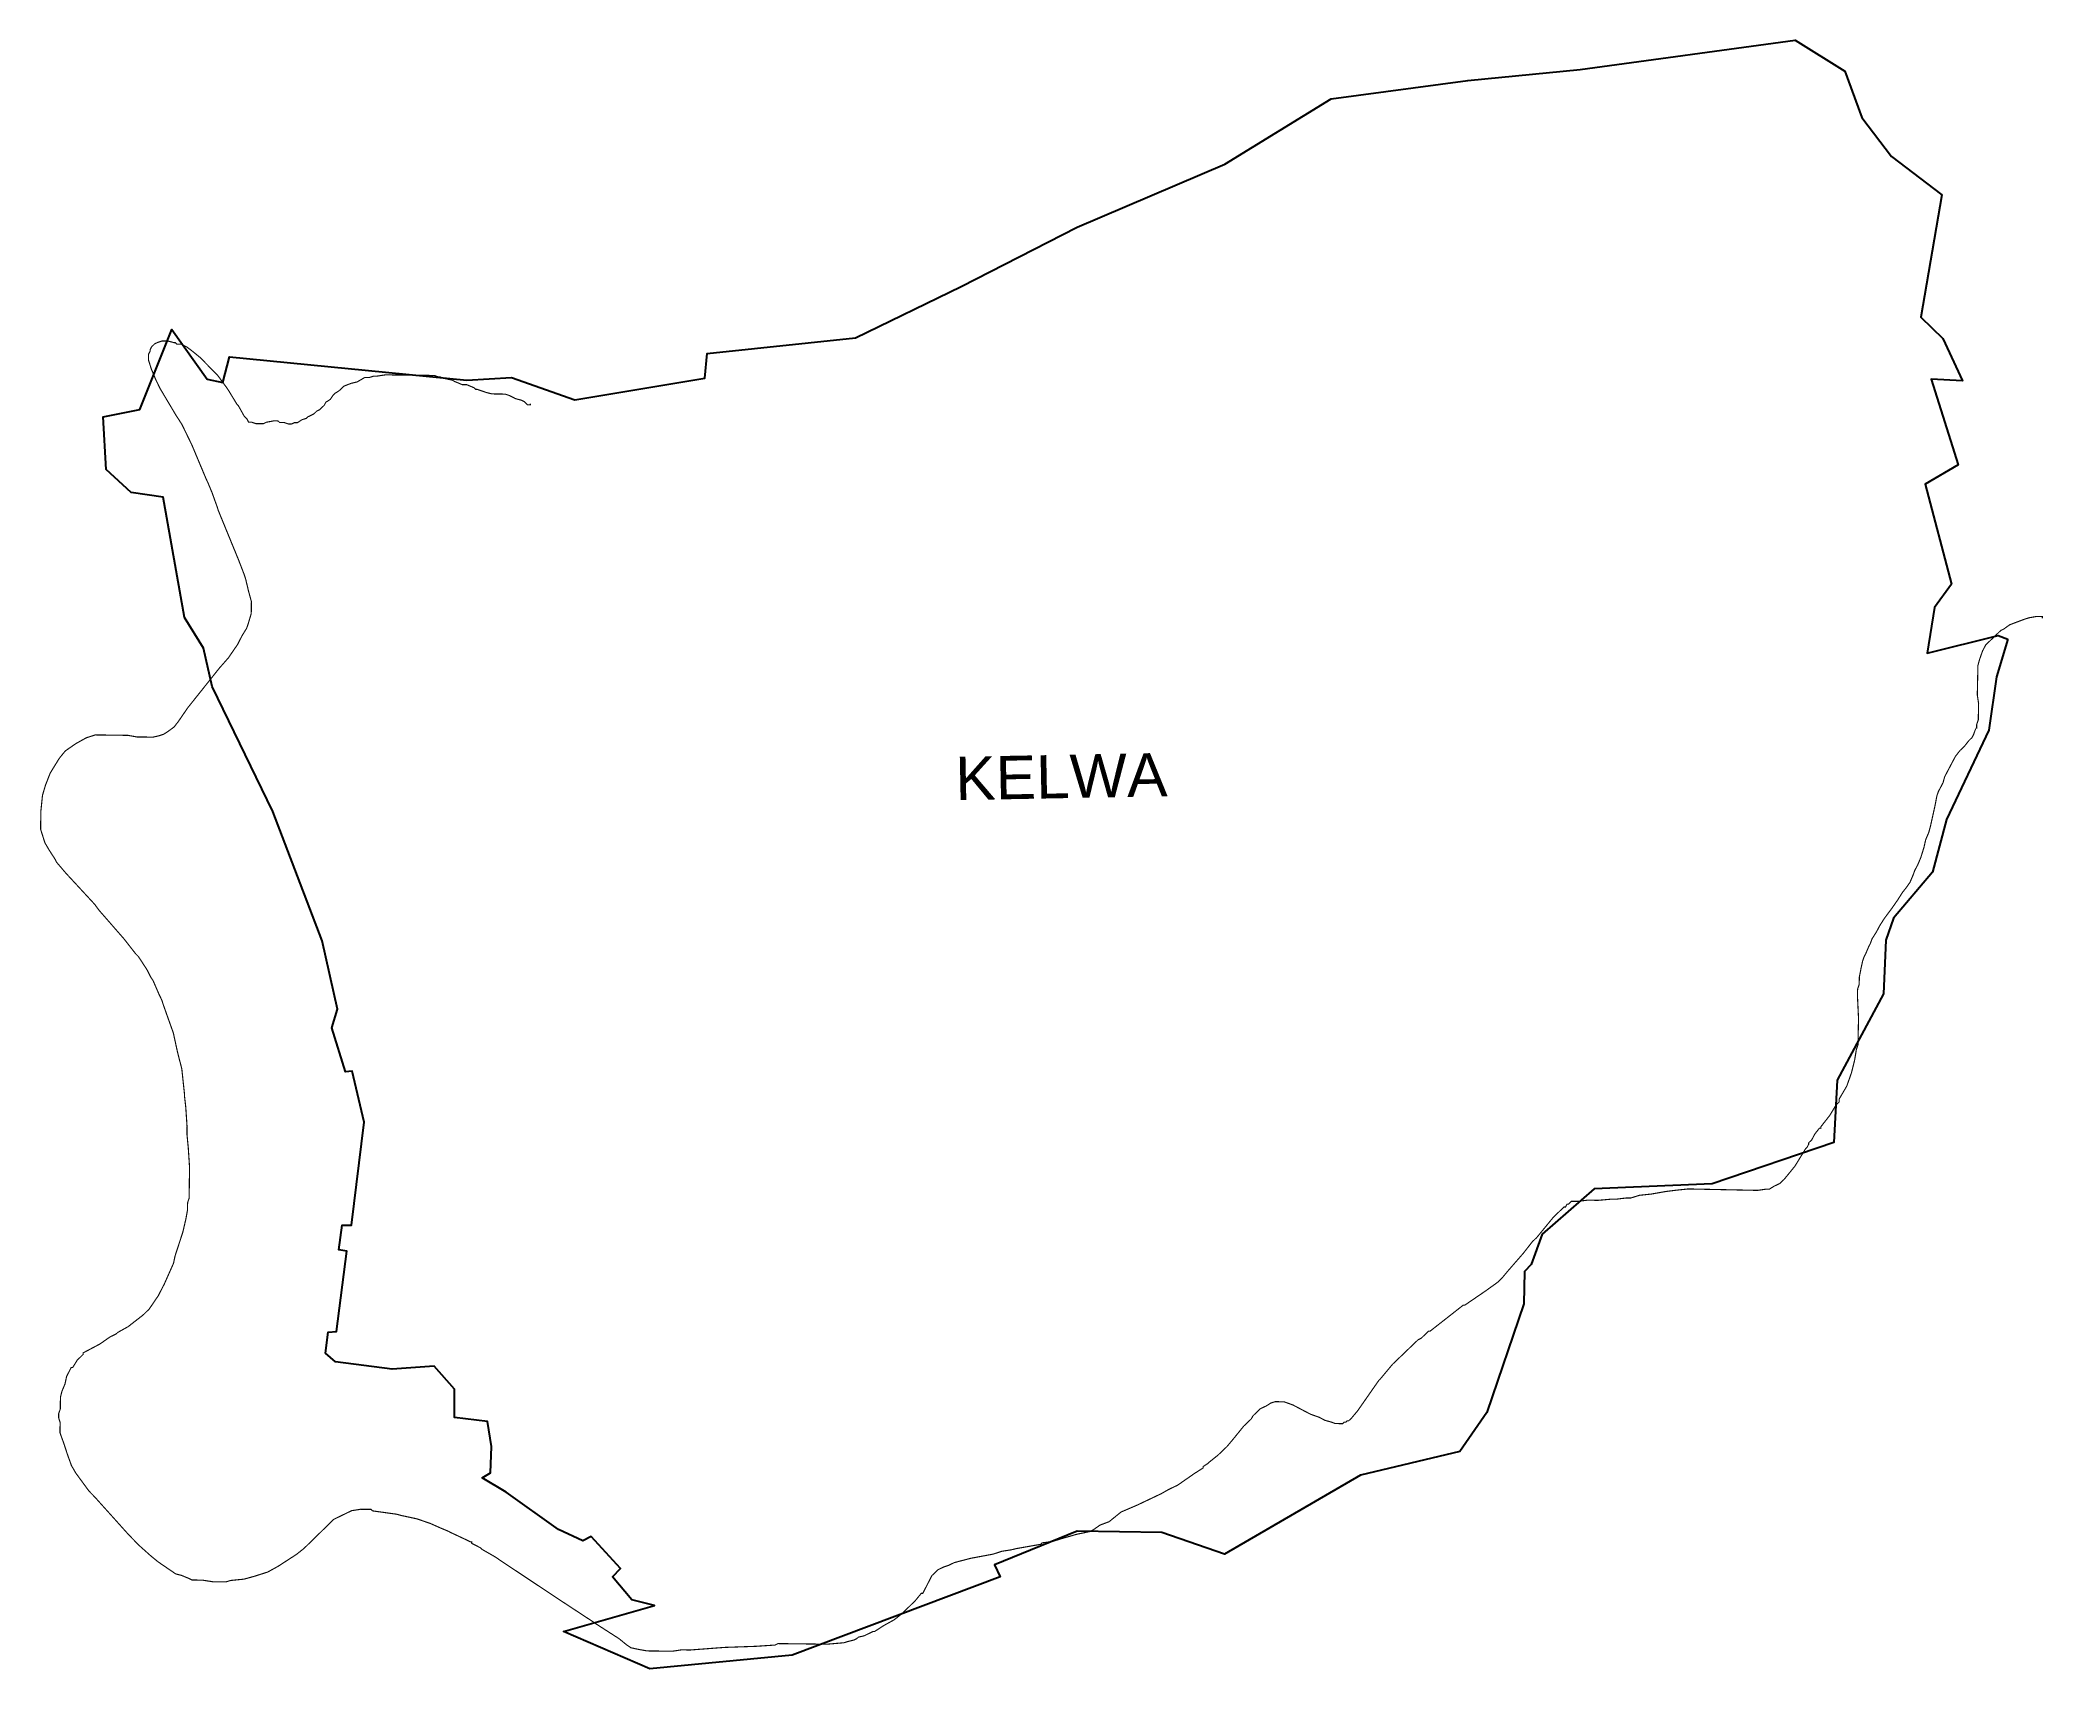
# Model space of a CAD drawing. Header units: metres. Extents: x 261185 to 266546, y 2168453 to 2172813.
import ezdxf

# ---------------------------------------------------------------- set-up
doc = ezdxf.new("R2010")
doc.units = ezdxf.units.M
for name, color, linetype in [('LOW TIDE LINE', 5, 'Continuous'), ('village', 3, 'Continuous'), ('VILLAGE NAME', 250, 'Continuous')]:
    doc.layers.add(name, color=color, linetype=linetype)
doc.styles.get("Standard").update_dxf_attribs({"font": 'simplex.shx'})

msp = doc.modelspace()

# ---------------------------------------------------------------- linework, layer by layer
at = {"layer": 'LOW TIDE LINE', "lineweight": 18, "const_width": 3}
msp.add_lwpolyline([(266544.1, 2171265.2), (266544.2, 2171270), (266528.4, 2171270.3), (266508.6, 2171266.8), (266496.6, 2171263.1), (266456.8, 2171248.1), (266440.8, 2171236.6), (266432.8, 2171232.8), (266416.7, 2171217.3), (266392.6, 2171194.2), (266384.3, 2171178.5), (266380.1, 2171166.8), (266376, 2171155), (266371.7, 2171139.3), (266370, 2171060.4), (266373.5, 2171036.6), (266372.6, 2170993.2), (266368.4, 2170981.4), (266368.2, 2170969.6), (266368.2, 2170973.5), (266364.1, 2170965.7), (266359.9, 2170954), (266355.8, 2170946.1), (266347.8, 2170938.4), (266335.6, 2170922.9), (266323.5, 2170911.3), (266311.4, 2170895.7), (266299, 2170872.3), (266290.8, 2170856.7), (266282.6, 2170841.1), (266278.3, 2170825.3), (266270.1, 2170809.7), (266266, 2170801.9), (266261.8, 2170790.1), (266257.4, 2170766.5), (266244.3, 2170707.6), (266240, 2170691.9), (266231.7, 2170672.3), (266227.4, 2170652.7), (266218.9, 2170625.2), (266210.6, 2170605.6), (266202.4, 2170590), (266198.2, 2170578.2), (266189.9, 2170558.7), (266181.8, 2170547), (266169.6, 2170531.4), (266157.3, 2170512), (266141.1, 2170488.6), (266120.8, 2170461.4), (266108.5, 2170441.9), (266100.3, 2170426.3), (266088, 2170406.8), (266083.9, 2170395), (266079.7, 2170387.2), (266071.4, 2170367.6), (266067.3, 2170359.8), (266063.1, 2170348.1), (266058.8, 2170328.4), (266054.3, 2170304.8), (266053.9, 2170285.1), (266049.7, 2170273.3), (266049.3, 2170253.6), (266052.1, 2170194.3), (266050.6, 2170123.3), (266046.4, 2170111.5), (266041.9, 2170083.9), (266033.2, 2170048.6), (266020.7, 2170013.3), (266000.2, 2169978.2), (266000, 2169970.3), (265992, 2169962.6), (265975.6, 2169935.3), (265951.3, 2169904.2), (265951.2, 2169900.2), (265947.3, 2169900.3), (265935.1, 2169884.8), (265926.9, 2169869.2), (265918.8, 2169861.4), (265918.7, 2169857.5), (265914.6, 2169849.7), (265910.6, 2169845.8), (265882, 2169799), (265853.6, 2169764.1), (265841.6, 2169752.5), (265825.6, 2169744.9), (265813.6, 2169737.2), (265805.7, 2169737.4), (265782, 2169734), (265596.5, 2169737.8), (265564.8, 2169734.5), (265537.1, 2169731.1), (265497.5, 2169724.1), (265465.8, 2169720.8), (265442, 2169713.4), (265430.2, 2169713.6), (265402.5, 2169710.2), (265390.6, 2169710.5), (265355, 2169707.3), (265327.4, 2169707.8), (265299.7, 2169704.5), (265283.9, 2169704.8), (265275.8, 2169697.1), (265271.9, 2169697.1), (265267.8, 2169689.3), (265263.8, 2169689.4), (265255.8, 2169681.7), (265235.6, 2169662.3), (265191.1, 2169608), (265179, 2169596.4), (265154.7, 2169565.3), (265114.2, 2169518.8), (265098, 2169499.4), (265086, 2169487.8), (265053.9, 2169464.7), (264997.8, 2169426.4), (264993.9, 2169426.5), (264905.6, 2169357.2), (264901.6, 2169357.3), (264881.5, 2169338), (264873.5, 2169334.2), (264857.4, 2169318.8), (264837.3, 2169299.4), (264813.1, 2169276.2), (264805, 2169268.5), (264772.7, 2169229.7), (264768.6, 2169225.8), (264744.2, 2169190.8), (264711.7, 2169144.1), (264695.5, 2169124.7), (264687.4, 2169116.9), (264683.5, 2169117), (264679.4, 2169113.2), (264675.5, 2169113.2), (264671.5, 2169109.4), (264651.7, 2169109.8), (264640, 2169114), (264624.3, 2169118.3), (264608.7, 2169126.5), (264585.1, 2169134.9), (264561.7, 2169147.2), (264553.9, 2169151.3), (264538.3, 2169159.5), (264526.5, 2169163.7), (264514.8, 2169167.9), (264491.1, 2169168.4), (264479.2, 2169164.7), (264467.2, 2169157), (264451.2, 2169149.5), (264431.1, 2169130.1), (264427, 2169122.3), (264410.8, 2169106.9), (264406.8, 2169103), (264378.5, 2169068.1), (264362.3, 2169048.7), (264354.2, 2169040.9), (264338.1, 2169025.5), (264314, 2169006.2), (264310, 2169002.4), (264298, 2168994.7), (264297.9, 2168990.8), (264273.9, 2168975.5), (264229.8, 2168944.8), (264205.9, 2168933.4), (264185.9, 2168922), (264122.1, 2168891.7), (264078.3, 2168872.9), (264046.4, 2168847.1), (264022, 2168837.9), (264003, 2168824.6), (263995, 2168820.7), (263959.1, 2168813.2), (263919.2, 2168801.7), (263895.2, 2168794.1), (263867.4, 2168790.4), (263867.4, 2168790.4), (263863.3, 2168786.5), (263799.6, 2168775.3), (263783.6, 2168771.6), (263759.7, 2168767.9), (263735.8, 2168760.2), (263676, 2168749), (263632.1, 2168737.6), (263624.1, 2168733.7), (263616.1, 2168729.9), (263604.1, 2168726), (263588.1, 2168718.3), (263572, 2168702.6), (263563.9, 2168686.7), (263547.6, 2168655.1), (263543.6, 2168655.2), (263527.5, 2168635.5), (263499.3, 2168608), (263491.2, 2168600.1), (263471.2, 2168584.5), (263443.1, 2168568.9), (263431.1, 2168561.1), (263419.1, 2168553.3), (263415.1, 2168553.3), (263391.1, 2168541.7), (263375.2, 2168537.9), (263371.1, 2168534), (263363.1, 2168530.1), (263347.2, 2168526.3), (263335.2, 2168522.5), (263331.2, 2168522.5), (263291.4, 2168519.1), (263160.2, 2168520.7), (263152.2, 2168516.8), (263100.5, 2168513.4), (263016.9, 2168510.5), (262925.4, 2168503.6), (262901.5, 2168503.9), (262877.6, 2168500.3), (262810, 2168501.1), (262786.2, 2168505.3), (262766.4, 2168509.6), (262754.6, 2168517.7), (262734.9, 2168533.8), (262671.8, 2168574.4), (262659.9, 2168582.5), (262561.3, 2168647.3), (262415.4, 2168744.5), (262403.5, 2168752.6), (262368, 2168773), (262364.1, 2168777), (262340.4, 2168789.2), (262340.4, 2168793.2), (262336.4, 2168793.2), (262328.5, 2168797.3), (262285, 2168817.7), (262277.1, 2168821.8), (262257.3, 2168830), (262229.7, 2168842.3), (262194, 2168854.6), (262154.4, 2168863.1), (262138.5, 2168867.2), (262106.7, 2168871.6), (262075, 2168876), (262071.1, 2168880), (262043.2, 2168880.3), (262019.3, 2168876.6), (261995.3, 2168865), (261971.3, 2168853.4), (261935.1, 2168818), (261911, 2168794.4), (261890.8, 2168774.8), (261870.8, 2168759.1), (261846.7, 2168743.5), (261822.7, 2168727.9), (261794.6, 2168712.3), (261758.7, 2168700.9), (261730.8, 2168693.2), (261694.9, 2168689.7), (261683, 2168685.9), (261647.2, 2168686.3), (261619.4, 2168690.6), (261591.6, 2168691), (261583.7, 2168695), (261563.9, 2168703.2), (261548, 2168707.4), (261500.7, 2168739.8), (261481, 2168756), (261449.5, 2168784.2), (261422.1, 2168812.4), (261331.8, 2168912.9), (261316.1, 2168929), (261280.9, 2168977.1), (261269.2, 2168997.2), (261257.7, 2169029.1), (261250, 2169053.1), (261238.5, 2169085), (261238.8, 2169112.9), (261235, 2169124.9), (261235.1, 2169136.8), (261239.3, 2169148.7), (261239.7, 2169180.5), (261243.8, 2169196.3), (261252, 2169216.1), (261256.2, 2169236), (261264.4, 2169251.8), (261268.5, 2169259.7), (261272.4, 2169259.6), (261284.6, 2169279.4), (261300.7, 2169295.1), (261300.8, 2169299.1), (261344.8, 2169322.4), (261372.9, 2169341.9), (261388.9, 2169349.7), (261392.9, 2169353.6), (261420.9, 2169369.2), (261461.1, 2169400.5), (261465.1, 2169404.4), (261477.2, 2169416.2), (261493.3, 2169439.9), (261501.4, 2169451.7), (261517.7, 2169483.3), (261542.3, 2169538.7), (261546.5, 2169558.5), (261567.2, 2169621.9), (261575.5, 2169657.6), (261579.8, 2169681.4), (261580.1, 2169701.3), (261584.2, 2169713.2), (261585.2, 2169796.7), (261581.8, 2169848.4), (261578.3, 2169884.3), (261578.6, 2169904.2), (261575.2, 2169955.9), (261571.6, 2169987.8), (261571.7, 2169991.7), (261564.5, 2170059.4), (261553.2, 2170103.3), (261541.9, 2170155.2), (261514.9, 2170231.1), (261511.1, 2170243.1), (261503.4, 2170259.1), (261487.9, 2170295), (261480.1, 2170307.1), (261472.3, 2170323.1), (261448.9, 2170359.2), (261441.1, 2170367.2), (261409.7, 2170407.4), (261343.1, 2170483.7), (261331.3, 2170499.8), (261260.7, 2170576.2), (261256.8, 2170580.2), (261229.3, 2170612.4), (261225.4, 2170620.4), (261209.8, 2170644.5), (261198.1, 2170664.5), (261186.7, 2170700.4), (261187.2, 2170748.1), (261191.7, 2170791.8), (261200, 2170819.6), (261212.4, 2170851.2), (261236.7, 2170890.7), (261252.8, 2170910.4), (261280.9, 2170929.9), (261308.9, 2170945.5), (261332.9, 2170953.2), (261420.4, 2170952.1), (261444.2, 2170947.8), (261487.9, 2170947.3), (261503.9, 2170951.1), (261515.8, 2170954.9), (261527.9, 2170962.7), (261543.9, 2170974.5), (261556, 2170990.2), (261580.3, 2171025.7), (261665.1, 2171132.1), (261689.3, 2171159.6), (261713.6, 2171195.1), (261725.8, 2171218.8), (261738, 2171238.6), (261742.1, 2171250.4), (261750.4, 2171278.2), (261750.8, 2171310), (261743.2, 2171337.9), (261735.6, 2171369.8), (261731.8, 2171381.8), (261716.4, 2171421.8), (261662.3, 2171553.7), (261658.5, 2171565.7), (261655.6, 2171573.6), (261645.6, 2171601.5), (261634, 2171629.4), (261630.1, 2171637.4), (261591.6, 2171729.1), (261583.9, 2171745.1), (261564.5, 2171785), (261548.9, 2171809), (261506.2, 2171880.9), (261494.6, 2171904.8), (261483, 2171932.7), (261479.2, 2171944.7), (261475.4, 2171956.6), (261475.6, 2171972.5), (261479.7, 2171980.4), (261479.7, 2171984.4), (261483.8, 2171992.2), (261491.8, 2172000.1), (261499.8, 2172003.9), (261511.7, 2172007.8), (261527.6, 2172007.6), (261543.4, 2172003.4), (261547.4, 2172003.4), (261551.3, 2171999.3), (261563.2, 2171999.2), (261578.9, 2171991.1), (261594.7, 2171979), (261614.3, 2171962.9), (261641.7, 2171934.8), (261661.3, 2171914.7), (261684.7, 2171882.7), (261692.5, 2171870.7), (261711.9, 2171838.7), (261715.8, 2171834.7), (261731.4, 2171806.7), (261739.2, 2171798.7), (261743.1, 2171790.7), (261751, 2171790.6), (261762.8, 2171786.5), (261782.7, 2171786.3), (261790.6, 2171790.2), (261810.5, 2171793.9), (261822.4, 2171793.7), (261826.3, 2171789.7), (261838.2, 2171789.6), (261850.1, 2171785.5), (261858, 2171785.4), (261866, 2171789.2), (261873.9, 2171789.1), (261885.9, 2171796.9), (261897.8, 2171800.7), (261901.9, 2171804.7), (261917.8, 2171812.4), (261925.8, 2171820.2), (261933.8, 2171824.1), (261945.9, 2171835.9), (261949.9, 2171843.7), (261961.9, 2171851.5), (261970, 2171863.3), (261974, 2171867.2), (261986, 2171875), (261998.1, 2171886.8), (262018, 2171894.5), (262033.9, 2171898.2), (262053.9, 2171909.9), (262065.8, 2171909.8), (262077.7, 2171913.6), (262085.6, 2171913.5), (262109.5, 2171917.1), (262240.3, 2171915.5), (262252.2, 2171911.4), (262256.1, 2171911.4), (262268, 2171907.3), (262287.8, 2171903.1), (262295.6, 2171899), (262315.4, 2171890.8), (262327.3, 2171890.7), (262347, 2171882.5), (262350.9, 2171878.5), (262354.9, 2171878.4), (262378.6, 2171870.2), (262394.4, 2171866.1), (262430.1, 2171865.6), (262441.9, 2171861.5), (262457.7, 2171853.4), (262473.5, 2171849.2), (262481.4, 2171845.2), (262485.3, 2171841.2), (262489.2, 2171837.1), (262497.2, 2171837), (262497.2, 2171839.9)], dxfattribs=at)
at = {"layer": 'village', "color": 3}
msp.add_polyline3d([(266451.5, 2171209.8, 0), (266421.4, 2171109.1, 0), (266400.5, 2170966.2, 0), (266287.3, 2170727, 0), (266250.3, 2170585.7, 0), (266145.5, 2170462.3, 0), (266125.3, 2170403.8, 0), (266118.7, 2170259.8, 0), (265995.3, 2170028.7, 0), (265986.3, 2169862.1, 0), (265660.2, 2169751.4, 0), (265344.2, 2169737.7, 0), (265205.6, 2169617, 0), (265176, 2169535.8, 0), (265158, 2169516.5, 0), (265156.3, 2169430.1, 0), (265057.6, 2169139.6, 0), (264984.7, 2169034.8, 0), (264719.2, 2168972, 0), (264355.2, 2168759.8, 0), (264187.4, 2168818.3, 0), (263960.8, 2168821.7, 0), (263739.2, 2168731.5, 0), (263754.5, 2168699, 0), (263198, 2168490, 0), (262817.5, 2168452.8, 0), (262586, 2168553.1, 0), (262829.9, 2168623.1, 0), (262769.4, 2168638.3, 0), (262716.8, 2168699.6, 0), (262738.8, 2168721.8, 0), (262660.2, 2168807.6, 0), (262637.8, 2168795.7, 0), (262572.4, 2168825.7, 0), (262432.7, 2168925.9, 0), (262368.8, 2168964.8, 0), (262390.9, 2168977.7, 0), (262393.1, 2169047.9, 0), (262382.6, 2169115.3, 0), (262294, 2169126.1, 0), (262294.2, 2169202, 0), (262239.6, 2169263.3, 0), (262127.4, 2169255.4, 0), (261975.5, 2169275.2, 0), (261949.3, 2169298.2, 0), (261956.4, 2169354.1, 0), (261978.4, 2169356.1, 0), (262006.2, 2169571.3, 0), (261984.6, 2169575.2, 0), (261993.7, 2169640.7, 0), (262018.5, 2169641.1, 0), (262052.8, 2169916.8, 0), (262020.8, 2170052.7, 0), (262003, 2170051.7, 0), (261965.9, 2170169.4, 0), (261981.6, 2170219.5, 0), (261940.2, 2170401.8, 0), (261808.2, 2170747.9, 0), (261645.7, 2171082.8, 0), (261622.6, 2171185.9, 0), (261571.5, 2171267.3, 0), (261514.6, 2171589.8, 0), (261429.2, 2171602, 0), (261361.9, 2171663.5, 0), (261353.9, 2171804.3, 0), (261452.2, 2171824.7, 0), (261538.2, 2172038.8, 0), (261632.5, 2171905.5, 0), (261674.2, 2171896.4, 0), (261692.5, 2171965.2, 0), (262327.3, 2171902.8, 0), (262446.7, 2171910.1, 0), (262616.1, 2171849.8, 0), (262964, 2171908.2, 0), (262970.6, 2171974.3, 0), (263367.9, 2172016.2, 0), (263650, 2172153.2, 0), (263961.3, 2172312.5, 0), (264356.3, 2172481.4, 0), (264640.9, 2172655.6, 0), (265006.2, 2172705.1, 0), (265307.4, 2172734.2, 0), (265882.5, 2172813.4, 0), (266015.5, 2172730.5, 0), (266060.7, 2172605.7, 0), (266140, 2172502, 0), (266275.4, 2172398.7, 0), (266218.6, 2172071.4, 0), (266277.9, 2172014.7, 0), (266330.8, 2171901.5, 0), (266246.7, 2171905.3, 0), (266318.8, 2171676.1, 0), (266230.6, 2171624.8, 0), (266300.8, 2171357, 0), (266255.7, 2171293.9, 0), (266236.1, 2171172.4, 0), (266425.5, 2171219.4, 0)], close=True, dxfattribs=at)

# ---------------------------------------------------------------- texts
at = {"layer": 'VILLAGE NAME', "insert": (263633.5, 2170894.4), "char_height": 116.06, "attachment_point": 1, "rotation": 1.1028}
msp.add_mtext_dynamic_manual_height_columns('{\\fArial|b0|i0|c0|p34;KELWA}', width=775.802, gutter_width=580.3, heights=[0], dxfattribs=at)

doc.saveas('drawing.dxf')
